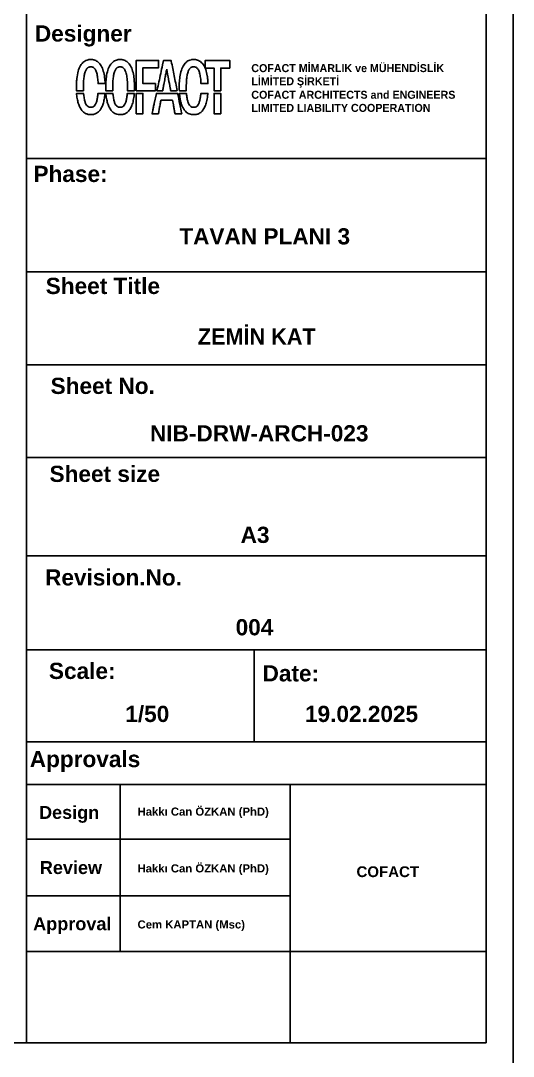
# Model space of a CAD drawing. Header units: millimetres. Extents: x 933584 to 974011, y 4545988 to 4553664.
# Drawn here: x 959739 to 960102, y 4549865 to 4550626 of the extents above; entities that cross this region are included whole.
import ezdxf

# ---------------------------------------------------------------- set-up
doc = ezdxf.new("R2010")
doc.units = ezdxf.units.MM
doc.layers.get('0').update_dxf_attribs({"color": 255})
doc.styles.add('Century Gothic_B_3', font='GOTHICB.TTF', dxfattribs={"height": 4})

msp = doc.modelspace()

# ---------------------------------------------------------------- linework, layer by layer
at = {"color": 0}
for p, q in [((960081.5, 4550525.03), (959743.44, 4550525.03)), ((959743.44, 4550441.75), (960081.5, 4550441.75)), ((960081.5, 4550373.35), (959743.44, 4550373.35)), ((960081.5, 4550305.39), (959743.44, 4550305.39)), ((960081.5, 4550233.17), (959743.44, 4550233.17)), ((960081.5, 4550164.16), (959743.44, 4550164.16)), ((959910.92, 4550164.16), (959910.92, 4550096.44)), ((960081.5, 4550096.44), (959743.44, 4550096.44)), ((960081.5, 4550065.11), (959743.44, 4550065.11)), ((959812.29, 4550065.11), (959812.29, 4549942.35)), ((959937.28, 4550065.11), (959937.28, 4549991.51)), ((959743.45, 4550024.97), (959937.28, 4550024.97)), ((959937.28, 4549991.51), (959937.28, 4549875.4)), ((959743.45, 4549983.26), (959937.28, 4549983.26)), ((960081.5, 4549942.35), (959743.44, 4549942.35))]:
    msp.add_line(p, q, dxfattribs=at)
for points in [[(958001.5, 4551355.4), (960101.5, 4551355.4), (960101.5, 4549855.4), (958001.5, 4549855.4)], [(958021.5, 4551335.4), (960081.5, 4551335.4), (960081.5, 4549875.4), (958021.5, 4549875.4)], [(959824.13, 4550586.03), (959824.13, 4550574.89), (959831.18, 4550574.89), (959838.24, 4550574.89), (959838.24, 4550577.53), (959838.24, 4550580.16), (959833.67, 4550580.16), (959829.1, 4550580.16), (959829.1, 4550585.98), (959829.1, 4550591.8), (959834.81, 4550591.8), (959840.53, 4550591.8), (959840.53, 4550594.48), (959840.53, 4550597.16), (959832.33, 4550597.16), (959824.13, 4550597.16)], [(959874.93, 4550594.33), (959874.93, 4550591.5), (959878.17, 4550591.5), (959881.4, 4550591.5), (959881.4, 4550583.19), (959881.4, 4550574.89), (959883.88, 4550574.89), (959886.37, 4550574.89), (959886.37, 4550583.19), (959886.37, 4550591.5), (959889.65, 4550591.5), (959892.93, 4550591.5), (959892.93, 4550594.33), (959892.93, 4550597.16), (959883.93, 4550597.16), (959874.93, 4550597.16)], [(959824.13, 4550565.4), (959824.13, 4550557.89), (959826.59, 4550557.91), (959829.05, 4550557.94), (959829.07, 4550565.42), (959829.1, 4550572.9), (959826.61, 4550572.9), (959824.13, 4550572.9)], [(959881.42, 4550565.42), (959881.45, 4550557.94), (959883.91, 4550557.91), (959886.37, 4550557.89), (959886.37, 4550565.39), (959886.37, 4550572.9), (959883.88, 4550572.9), (959881.4, 4550572.9)]]:
    msp.add_lwpolyline(points, close=True, dxfattribs=at)
msp.add_lwpolyline([(959743.45, 4551335.41), (959743.45, 4549875.4)], dxfattribs=at)
for points in [[(959788.78, 4550597.65, 0.11064), (959785.68, 4550596.15, 0.089568), (959783.23, 4550593.37, 0.069833), (959781.47, 4550589.25, 0.037138), (959780.43, 4550583.81, 0.013582), (959780.28, 4550582.16, 0.005436), (959780.17, 4550579.9, 0.005261), (959780.1, 4550577.67, 0.017635), (959780.13, 4550576.21), (959780.2, 4550574.89), (959782.75, 4550574.89), (959785.3, 4550574.89), (959785.31, 4550577.9, -0.01557), (959785.46, 4550582.32, -0.027157), (959785.9, 4550585.95, -0.033018), (959786.6, 4550588.8, -0.079442), (959787.57, 4550590.74, -0.009072), (959787.87, 4550591.13, -0.030827), (959788.08, 4550591.37, -0.031813), (959788.32, 4550591.58, -0.010138), (959788.7, 4550591.86, -0.089655), (959789.45, 4550592.22, -0.05192), (959790.45, 4550592.38, -0.051218), (959791.47, 4550592.33, -0.076363), (959792.33, 4550592.06, -0.070873), (959793.13, 4550591.52, -0.052254), (959793.84, 4550590.72, -0.046256), (959794.44, 4550589.69, -0.033841), (959794.93, 4550588.46, -0.02482), (959795.29, 4550587.06, -0.012371), (959795.62, 4550585.26, -0.011745), (959795.88, 4550583.27, -0.011909), (959796.05, 4550581.28), (959796.11, 4550580.16), (959798.68, 4550580.16), (959801.26, 4550580.16), (959801.26, 4550580.59, 0.020953), (959801.22, 4550581.49, 0.004455), (959801.07, 4550583.07, 0.00493), (959800.88, 4550584.7, 0.011284), (959800.7, 4550585.92, 0.038093), (959799.58, 4550590.43, 0.067383), (959797.9, 4550593.87, 0.083303), (959795.67, 4550596.24, 0.099908), (959792.91, 4550597.57, 0.02201), (959792.47, 4550597.67, 0.020762), (959792.02, 4550597.72, 0.015695), (959791.46, 4550597.75, 0.005906), (959790.68, 4550597.75, 0.00548), (959790.07, 4550597.74, 0.006399), (959789.5, 4550597.72, 0.005718), (959789.02, 4550597.69, 0.038226)], [(959810.35, 4550597.65, 0.105194), (959807.39, 4550596.26, 0.087054), (959805.01, 4550593.69, 0.069549), (959803.26, 4550589.93, 0.038701), (959802.16, 4550584.98, 0.014261), (959801.92, 4550582.9, 0.008448), (959801.75, 4550580.4, 0.008433), (959801.67, 4550577.97, 0.018733), (959801.71, 4550576.12), (959801.78, 4550574.89), (959804.33, 4550574.89), (959806.87, 4550574.89), (959806.89, 4550577.9, -0.01557), (959807.04, 4550582.32, -0.027157), (959807.48, 4550585.95, -0.033018), (959808.18, 4550588.8, -0.079442), (959809.15, 4550590.74, -0.009072), (959809.45, 4550591.13, -0.030827), (959809.66, 4550591.37, -0.031813), (959809.89, 4550591.58, -0.010138), (959810.27, 4550591.86, -0.089655), (959811.03, 4550592.22, -0.05192), (959812.02, 4550592.38, -0.051218), (959813.05, 4550592.33, -0.076363), (959813.91, 4550592.06, -0.136443), (959815.41, 4550590.72, -0.067108), (959816.51, 4550588.38, -0.045937), (959817.26, 4550584.94, -0.018323), (959817.67, 4550580.11, -0.004967), (959817.71, 4550579.13, -0.003937), (959817.73, 4550578.07, -0.00398), (959817.74, 4550577.08, -0.009912), (959817.72, 4550576.36), (959817.66, 4550574.89), (959820.23, 4550574.89), (959822.8, 4550574.89), (959822.87, 4550576.16, 0.018366), (959822.9, 4550578.32, 0.009634), (959822.79, 4550581.01, 0.009631), (959822.58, 4550583.71, 0.017297), (959822.28, 4550585.91, 0.038062), (959821.16, 4550590.43, 0.067387), (959819.48, 4550593.87, 0.08333), (959817.24, 4550596.24, 0.099909), (959814.49, 4550597.57, 0.02201), (959814.05, 4550597.67, 0.020762), (959813.59, 4550597.72, 0.015695), (959813.04, 4550597.75, 0.005906), (959812.25, 4550597.75, 0.00548), (959811.65, 4550597.74, 0.006399), (959811.08, 4550597.72, 0.005718), (959810.59, 4550597.69, 0.038226)], [(959846.55, 4550590.58, 0.00001), (959847.91, 4550583.29, 0.000084), (959849.11, 4550576.86, 0.003215), (959849.39, 4550575.41), (959849.49, 4550574.89), (959851.87, 4550574.89, 0.001355), (959852.79, 4550574.89, 0.00226), (959853.55, 4550574.9, 0.000206), (959854.24, 4550574.91, 0.409743), (959854.25, 4550574.93, 0.049641), (959854.25, 4550574.99, 0.000001), (959852.06, 4550585.84, 0.000006), (959849.92, 4550596.52, 0.007694), (959849.83, 4550596.94), (959849.77, 4550597.16), (959847.02, 4550597.16), (959844.26, 4550597.16), (959843.54, 4550593.86, -0.000077), (959842.16, 4550587.49, -0.000085), (959840.82, 4550581.33, -0.000009), (959839.54, 4550575.41, -0.006923), (959839.47, 4550575.12), (959839.42, 4550574.89), (959843.62, 4550574.89, 0.000143), (959843.92, 4550576.47, 0.00034), (959844.17, 4550577.84, 0.000221), (959844.46, 4550579.42, -0.000266), (959845.3, 4550583.92, -0.000578), (959845.95, 4550587.39, -0.000087)], [(959864.45, 4550597.65, 0.105194), (959861.48, 4550596.25, 0.087054), (959859.1, 4550593.69, 0.069549), (959857.35, 4550589.93, 0.038701), (959856.25, 4550584.98, 0.014261), (959856.01, 4550582.9, 0.008448), (959855.84, 4550580.4, 0.008433), (959855.76, 4550577.97, 0.018733), (959855.8, 4550576.12), (959855.87, 4550574.89), (959858.42, 4550574.89), (959860.96, 4550574.89), (959860.98, 4550577.9, -0.01557), (959861.13, 4550582.32, -0.027157), (959861.57, 4550585.95, -0.033018), (959862.27, 4550588.8, -0.079442), (959863.24, 4550590.74, -0.009072), (959863.54, 4550591.13, -0.030827), (959863.75, 4550591.37, -0.031813), (959863.99, 4550591.58, -0.010138), (959864.36, 4550591.86, -0.089655), (959865.12, 4550592.22, -0.05192), (959866.11, 4550592.38, -0.051218), (959867.14, 4550592.33, -0.076363), (959868, 4550592.06, -0.070873), (959868.79, 4550591.52, -0.052254), (959869.5, 4550590.72, -0.046256), (959870.11, 4550589.69, -0.033841), (959870.59, 4550588.46, -0.02482), (959870.96, 4550587.06, -0.012371), (959871.28, 4550585.26, -0.011745), (959871.55, 4550583.27, -0.011909), (959871.71, 4550581.28), (959871.78, 4550580.16), (959874.35, 4550580.16), (959876.92, 4550580.16), (959876.92, 4550580.58, 0.020953), (959876.88, 4550581.49, 0.004455), (959876.73, 4550583.07, 0.00493), (959876.55, 4550584.69, 0.011284), (959876.37, 4550585.92, 0.038093), (959875.25, 4550590.43, 0.067383), (959873.57, 4550593.87, 0.083303), (959871.33, 4550596.24, 0.099908), (959868.58, 4550597.57, 0.02201), (959868.14, 4550597.66, 0.020762), (959867.69, 4550597.72, 0.015695), (959867.13, 4550597.75, 0.005906), (959866.34, 4550597.75, 0.00548), (959865.74, 4550597.74, 0.006399), (959865.17, 4550597.72, 0.005718), (959864.68, 4550597.69, 0.038226)], [(959780.32, 4550572.18, 0.025038), (959780.89, 4550568.23, 0.036131), (959781.81, 4550564.82, 0.041565), (959783.07, 4550562.01, 0.063352), (959784.65, 4550559.85, 0.028049), (959785.46, 4550559.08, 0.034689), (959786.29, 4550558.46, 0.034905), (959787.2, 4550557.97, 0.029004), (959788.23, 4550557.58, 0.021923), (959788.71, 4550557.45, 0.031789), (959789.15, 4550557.38, 0.019677), (959789.72, 4550557.35, 0.003659), (959790.77, 4550557.34, 0.003627), (959791.81, 4550557.35, 0.019229), (959792.37, 4550557.38, 0.031747), (959792.8, 4550557.45, 0.024514), (959793.25, 4550557.57, 0.035022), (959794.42, 4550558.05, 0.037328), (959795.49, 4550558.67, 0.037367), (959796.45, 4550559.45, 0.035245), (959797.31, 4550560.38, 0.053473), (959798.69, 4550562.55, 0.03772), (959799.78, 4550565.23, 0.032588), (959800.59, 4550568.45, 0.021334), (959801.11, 4550572.23), (959801.17, 4550572.9), (959798.59, 4550572.9), (959796, 4550572.9), (959795.94, 4550572.23, -0.0074), (959795.83, 4550571.26, -0.005344), (959795.69, 4550570.18, -0.005411), (959795.53, 4550569.15, -0.010609), (959795.37, 4550568.33, -0.034422), (959794.67, 4550565.87, -0.07643), (959793.74, 4550564.17, -0.102726), (959792.55, 4550563.14, -0.109019), (959791.07, 4550562.69, -0.095932), (959789.46, 4550562.88, -0.113527), (959788.14, 4550563.66, -0.092498), (959787.11, 4550565.08, -0.04608), (959786.34, 4550567.18, -0.017297), (959786.05, 4550568.47, -0.007909), (959785.75, 4550570.18, -0.007223), (959785.51, 4550571.84, -0.03219), (959785.45, 4550572.82, 0.402781), (959785.41, 4550572.85, 0.001238), (959784.7, 4550572.88, 0.005463), (959783.86, 4550572.9, 0.003096), (959782.85, 4550572.9), (959780.26, 4550572.9)], [(959801.9, 4550572.18, 0.025038), (959802.47, 4550568.23, 0.036131), (959803.39, 4550564.82, 0.041565), (959804.65, 4550562.01, 0.063352), (959806.22, 4550559.85, 0.047265), (959807.62, 4550558.62, 0.06438), (959809.09, 4550557.83, 0.06177), (959810.76, 4550557.41, 0.039412), (959812.76, 4550557.32, 0.027569), (959814.18, 4550557.45, 0.048064), (959815.33, 4550557.73, 0.049711), (959816.37, 4550558.22, 0.031882), (959817.48, 4550558.98, 0.081131), (959819.39, 4550561.06, 0.052129), (959820.91, 4550563.98, 0.043307), (959822.01, 4550567.7, 0.026621), (959822.69, 4550572.23), (959822.75, 4550572.9), (959820.16, 4550572.9), (959817.58, 4550572.9), (959817.52, 4550572.23, -0.0074), (959817.41, 4550571.26, -0.005344), (959817.26, 4550570.18, -0.005411), (959817.1, 4550569.15, -0.010609), (959816.95, 4550568.33, -0.034422), (959816.25, 4550565.87, -0.07643), (959815.32, 4550564.17, -0.102726), (959814.13, 4550563.14, -0.109019), (959812.65, 4550562.69, -0.095932), (959811.04, 4550562.88, -0.113527), (959809.72, 4550563.66, -0.092498), (959808.69, 4550565.08, -0.04608), (959807.92, 4550567.18, -0.017297), (959807.62, 4550568.47, -0.007909), (959807.32, 4550570.18, -0.007223), (959807.09, 4550571.84, -0.03219), (959807.02, 4550572.82, 0.402781), (959806.99, 4550572.85, 0.001238), (959806.27, 4550572.88, 0.005463), (959805.44, 4550572.9, 0.003096), (959804.43, 4550572.9), (959801.83, 4550572.9)], [(959857.68, 4550557.89, 0.000023), (959856.19, 4550565.32, 0.000048), (959854.8, 4550572.28, 0.022716), (959854.69, 4550572.73, 0.319618), (959854.54, 4550572.84, 0.005635), (959853.49, 4550572.88, 0.005119), (959851.67, 4550572.9, 0.000404), (959846.81, 4550572.9), (959838.99, 4550572.9), (959837.41, 4550565.57, -0.000063), (959836.79, 4550562.75, -0.000102), (959836.27, 4550560.34, -0.000015), (959835.81, 4550558.2, -0.015408), (959835.73, 4550557.89), (959840.47, 4550557.94), (959841.34, 4550562.66, -0.000258), (959841.68, 4550564.49, -0.000401), (959841.97, 4550566.06, -0.000111), (959842.23, 4550567.44, -0.013635), (959842.27, 4550567.61), (959842.32, 4550567.83), (959846.57, 4550567.83), (959850.82, 4550567.83), (959851.46, 4550564.43, 0.000154), (959851.72, 4550563.01, 0.000145), (959851.99, 4550561.56, 0.000144), (959852.23, 4550560.28, 0.000507), (959852.39, 4550559.46), (959852.69, 4550557.89)], [(959855.99, 4550572.18, 0.025038), (959856.56, 4550568.23, 0.036131), (959857.48, 4550564.82, 0.041565), (959858.74, 4550562.01, 0.063352), (959860.31, 4550559.85, 0.047265), (959861.71, 4550558.62, 0.06438), (959863.18, 4550557.82, 0.06177), (959864.85, 4550557.41, 0.039412), (959866.85, 4550557.32, 0.027569), (959868.27, 4550557.45, 0.048064), (959869.42, 4550557.73, 0.049711), (959870.46, 4550558.22, 0.031882), (959871.57, 4550558.98, 0.081131), (959873.49, 4550561.06, 0.052129), (959875, 4550563.97, 0.043307), (959876.1, 4550567.7, 0.026621), (959876.78, 4550572.23), (959876.84, 4550572.9), (959874.25, 4550572.9), (959871.67, 4550572.9), (959871.61, 4550572.23, -0.0074), (959871.5, 4550571.26, -0.005344), (959871.35, 4550570.18, -0.005411), (959871.19, 4550569.15, -0.010609), (959871.04, 4550568.33, -0.034422), (959870.34, 4550565.87, -0.07643), (959869.41, 4550564.17, -0.102726), (959868.22, 4550563.14, -0.109019), (959866.74, 4550562.69, -0.095932), (959865.13, 4550562.88, -0.113527), (959863.81, 4550563.66, -0.092498), (959862.78, 4550565.08, -0.04608), (959862.01, 4550567.18, -0.017297), (959861.71, 4550568.47, -0.007909), (959861.41, 4550570.18, -0.007223), (959861.18, 4550571.84, -0.03219), (959861.11, 4550572.81, 0.402781), (959861.08, 4550572.85, 0.001238), (959860.36, 4550572.88, 0.005463), (959859.53, 4550572.9, 0.003096), (959858.52, 4550572.9), (959855.92, 4550572.9)]]:
    msp.add_lwpolyline(points, format="xyb", close=True, dxfattribs=at)

# ---------------------------------------------------------------- texts
at = {"color": 0, "attachment_point": 1, "line_spacing_factor": 0.984502, "style": 'Century Gothic_B_3'}
for s, insert, char_height, width in [('\\pxqr;{\\fArial|b1|i0|c0|p34;Designer}', (959232.61, 4550622.88), 11.9034, 588.1338), ('{\\fFranklin Gothic Medium|b1|i0|c162|p34;COFACT MİMARLIK ve MÜHENDİSLİK}\\P{\\fFranklin Gothic Medium|b1|i0|c162|p34;LİMİTED ŞİRKETİ}', (959908.81, 4550594.41), 5.8729, 228.8091), ('\\pxql;{\\fFranklin Gothic Book|b1|i0|c162|p34;COFACT ARCHITECTS and ENGINEERS\\PLIMITED LIABILITY COOPERATION}', (959908.81, 4550574.82), 5.8729, 228.8091), ('\\pxqr;{\\fArial|b1|i0|c0|p34;Phase:}', (959214.95, 4550519.69), 11.9034, 588.1338), ('\\pxqr;{\\fArial|b1|i0|c0|p34;TAVAN PLANI 3}', (959393.31, 4550473.85), 11.9034, 588.1338), ('\\pxqr;{\\fArial|b1|i0|c0|p34;Sheet Title}', (959253.5, 4550437.39), 11.9034, 588.1338), ('\\pxi-2,l3,qr,t3;ZEMİN KAT', (959367.99, 4550400.25), 11.9034, 588.1338), ('\\pxqr;{\\fArial|b1|i0|c0|p34;Sheet No.}', (959249.71, 4550363.96), 11.9034, 588.1338), ('\\pxqr;{\\fArial|b1|i0|c0|p34;NIB-DRW-ARCH-023}', (959406.86, 4550329.11), 11.9034, 588.1338), ('\\pxqr;{\\fArial|b1|i0|c0|p34;Sheet size}', (959253.55, 4550299.31), 11.9034, 588.1338), ('\\pxqr;{\\fArial|b1|i0|c0|p34;A3}', (959334.05, 4550254.51), 11.9034, 588.1338), ('\\pxqr;{\\fArial|b1|i0|c0|p34;Revision.No.}', (959269.66, 4550223.23), 11.9034, 588.1338), ('\\pxqr;{\\fArial|b1|i0|c0|p34;00\\fArial|b1|i0|c162|p34;4}', (959336.86, 4550186.59), 11.9034, 588.1338), ('\\pxqr;{\\fArial|b1|i0|c0|p34;Scale:}', (959220.78, 4550154.54), 11.9034, 588.1338), ('\\pxqr;{\\fArial|b1|i0|c0|p34;Date:}', (959370.5, 4550152.75), 11.9034, 588.1338), ('\\pxqr;{\\fArial|b1|i0|c0|p34;1/50}', (959260.32, 4550122.92), 11.9034, 588.1338), ('\\pxqr;{\\fArial|b1|i0|c162|p34;19\\fArial|b1|i0|c0|p34;.02.202\\fArial|b1|i0|c162|p34;5}', (959443.34, 4550122.92), 11.9034, 588.1338), ('\\pxqr;{\\fArial|b1|i0|c0|p34;Approvals}', (959239, 4550089.77), 11.9034, 588.1338), ('\\pxqr;{\\fArial|b1|i0|c0|p34;Design}', (959208.8, 4550049.34), 9.5085, 588.1338), ('{\\fArial|b1|i0|c0|p34;\\W9.71336;   }{\\fArial|b1|i0|c0|p34;Hakkı Can ÖZKAN (PhD)}', (959757.83, 4550048.17), 5.9517, 163.4351), ('\\pxqr;{\\fArial|b1|i0|c0|p34;Review}', (959210.87, 4550008.82), 9.5085, 588.1338), ('{\\fArial|b1|i0|c0|p34;\\W9.71336;   }{\\fArial|b1|i0|c0|p34;Hakkı Can ÖZKAN (PhD)}', (959757.83, 4550006.45), 5.9517, 163.4351), ('\\pxqc;{\\fArial|b1|i0|c0|p34;COFACT}', (959845.73, 4550004.97), 7.9096, 326.8702), ('\\pxqr;{\\fArial|b1|i0|c0|p34;Approval}', (959217.77, 4549967.54), 9.5085, 588.1338), ('{\\W9.71336;\\fArial|b1|i0|c0|p34;   \\W1;Cem KAPTAN (Msc)}', (959757.83, 4549965.25), 5.9517, 163.4351)]:
    msp.add_mtext(s, dxfattribs=dict(at, insert=insert, char_height=char_height, width=width))

doc.saveas('drawing.dxf')
